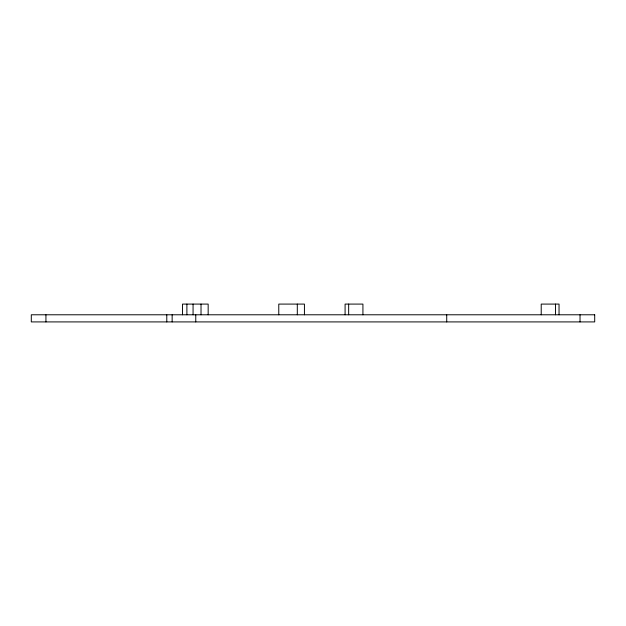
<?xml version="1.0" encoding="UTF-8"?>
<svg xmlns="http://www.w3.org/2000/svg" width="626" height="626" viewBox="0 0 626 626"><rect width="100%" height="100%" fill="white"/><g stroke="black" fill="none" stroke-linecap="round" stroke-linejoin="round"><path stroke-width="0.94" d="M580.028 314.784L580.028 321.913M559.041 314.784L559.041 304.087L541.216 304.087L541.216 314.784M555.473 304.087L555.473 314.784M446.721 314.784L446.721 321.913M362.923 314.784L362.923 304.087L345.09 304.087L345.09 314.784M348.659 304.087L348.659 314.784M304.432 314.784L304.432 304.087L278.773 304.087L278.773 314.784M297.303 304.087L297.303 314.784M208.161 314.784L208.161 304.087L182.495 304.087L182.495 314.784M201.024 304.087L201.024 314.784M195.766 314.784L195.766 321.913M193.066 304.087L193.066 314.784M186.892 304.087L186.892 314.784M172.15 314.784L172.15 321.913M166.782 314.784L166.782 321.913M45.933 314.784L45.933 321.913M594.7 314.784L31.3 314.784L31.3 321.913L594.7 321.913L594.7 314.784"/></g></svg>
